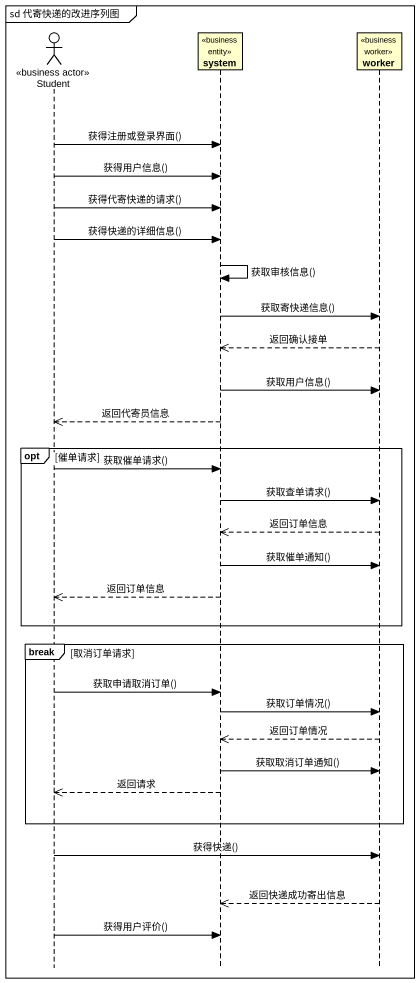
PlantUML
@startuml
mainframe sd 代寄快递的改进序列图
hide footbox
actor Student <<business actor>>
participant system <<business entity>>
participant worker <<business worker>>

Student -> system : 获得注册或登录界面()
Student -> system : 获得用户信息()
Student -> system : 获得代寄快递的请求()
Student -> system : 获得快递的详细信息()
system -> system : 获取审核信息()
system -> worker : 获取寄快递信息()
worker -->> system : 返回确认接单
system -> worker : 获取用户信息()
system -->> Student : 返回代寄员信息
opt 催单请求
  Student -> system : 获取催单请求()
  system -> worker : 获取查单请求()
  worker -->> system : 返回订单信息
  system -> worker : 获取催单通知()
  system -->> Student : 返回订单信息
end
break 取消订单请求
  Student -> system : 获取申请取消订单()
  system -> worker : 获取订单情况()
  worker -->> system : 返回订单情况
  system -> worker : 获取取消订单通知()
  system -->> Student : 返回请求
end
Student -> worker : 获得快递()
worker -->> system : 返回快递成功寄出信息
Student -> system : 获得用户评价()
@enduml
